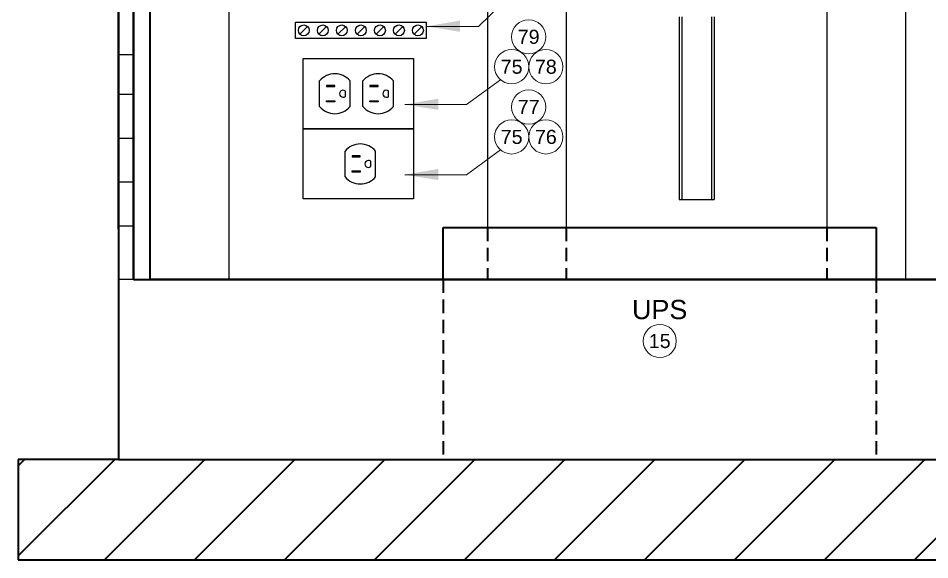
# Paper-space layout '2 DOOR PANEL LAYOUT - A1 Sheet' of a CAD drawing. Extents: x 50 to 825, y 22 to 486.
# Drawn here: x 386.6 to 504.9, y 216 to 286.2 of the extents above; entities that cross this region are included whole.
import ezdxf
from ezdxf.enums import TextEntityAlignment as Align

# ---------------------------------------------------------------- set-up
doc = ezdxf.new("R2010")
doc.units = 0
doc.linetypes.add('HIDDEN', pattern=[0.375, 0.25, -0.125])
for name, color, linetype, lineweight in [('N-ANNO-TEXT', 2, 'Continuous', 18), ('N-EQPM', 3, 'Continuous', 25), ('N-PANL', 4, 'Continuous', 35)]:
    doc.layers.add(name, color=color, linetype=linetype, lineweight=lineweight)
doc.styles.add('_CGS_2-5_NOTES', font='arial.ttf', dxfattribs={"height": 2.5})
doc.styles.add('T1_2_5', font='arial.ttf', dxfattribs={"height": 2.5})

psp = doc.layouts.new('2 DOOR PANEL LAYOUT - A1 Sheet')

# ---------------------------------------------------------------- linework, layer by layer
at = {"layer": 'N-ANNO-TEXT'}
for points in [[(439.56, 285.18), (446.33, 285.18), (450.74, 289.49)], [(436.76, 275.04), (444.8, 275.04), (449.2, 278.25)], [(436.76, 265.93), (444.8, 265.93), (449.2, 269.14)]]:
    psp.add_lwpolyline(points, dxfattribs=at)
for centre, radius in [((452.85, 283.83), 2.22), ((450.64, 279.95), 2.22), ((455.08, 279.95), 2.22), ((452.85, 274.72), 2.22), ((450.64, 270.84), 2.22), ((455.08, 270.84), 2.22), ((469.87, 244.35), 2.15)]:
    psp.add_circle(centre, radius, dxfattribs=at)
for points in [[(443.94, 284.48), (439.56, 285.18), (443.93, 285.94)], [(441.14, 274.34), (436.76, 275.04), (441.13, 275.8)], [(441.14, 265.23), (436.76, 265.93), (441.13, 266.69)]]:
    psp.add_solid(points, dxfattribs=at)
at = {"layer": 'N-EQPM'}
for p, q in [((413.94, 408.59), (413.94, 252.35)), ((447.52, 408.59), (447.52, 259.07)), ((457.74, 408.59), (457.74, 259.07)), ((491.58, 408.59), (491.58, 259.07)), ((501.8, 408.59), (501.8, 252.35)), ((472.38, 286.43), (472.38, 262.73)), ((472.75, 286.43), (472.75, 262.73)), ((476.57, 286.43), (476.57, 262.73)), ((476.94, 286.43), (476.94, 262.73)), ((423.15, 284.17), (424.14, 285.16)), ((425.62, 284.17), (426.62, 285.16)), ((428.09, 284.17), (429.09, 285.16)), ((430.57, 284.17), (431.56, 285.16)), ((433.04, 284.17), (434.03, 285.16)), ((435.51, 284.17), (436.51, 285.16)), ((437.98, 284.17), (438.98, 285.16)), ((472.38, 262.73), (476.94, 262.73))]:
    psp.add_line(p, q, dxfattribs=at)
at = {"layer": 'N-EQPM', "linetype": 'Continuous'}
for p, q in [((425.71, 274.77), (425.71, 278.11)), ((426.62, 277.51), (426.62, 277.36)), ((427.69, 277.51), (426.62, 277.51)), ((426.62, 277.36), (427.69, 277.36)), ((427.69, 277.36), (427.69, 277.51)), ((429.67, 274.77), (429.67, 278.11)), ((431.32, 274.77), (431.32, 278.11)), ((432.24, 277.51), (432.24, 277.36)), ((433.3, 277.51), (432.24, 277.51)), ((432.24, 277.36), (433.3, 277.36)), ((433.3, 277.36), (433.3, 277.51)), ((435.28, 274.77), (435.28, 278.11)), ((429.06, 276.1), (429.06, 276.78)), ((434.67, 276.1), (434.67, 276.78)), ((426.62, 275.53), (427.69, 275.53)), ((426.62, 275.38), (426.62, 275.53)), ((427.69, 275.38), (426.62, 275.38)), ((427.69, 275.53), (427.69, 275.38)), ((432.24, 275.53), (433.3, 275.53)), ((432.24, 275.38), (432.24, 275.53)), ((433.3, 275.38), (432.24, 275.38)), ((433.3, 275.53), (433.3, 275.38)), ((429.01, 265.66), (429.01, 269)), ((432.97, 265.66), (432.97, 269)), ((429.92, 268.4), (429.92, 268.25)), ((430.99, 268.4), (429.92, 268.4)), ((429.92, 268.25), (430.99, 268.25)), ((430.99, 268.25), (430.99, 268.4)), ((432.36, 266.99), (432.36, 267.67)), ((429.92, 266.42), (430.99, 266.42)), ((429.92, 266.27), (429.92, 266.42)), ((430.99, 266.42), (430.99, 266.27)), ((430.99, 266.27), (429.92, 266.27))]:
    psp.add_line(p, q, dxfattribs=at)
at = {"layer": 'N-EQPM'}
for points in [[(422.57, 285.74), (439.56, 285.74), (439.56, 283.59), (422.57, 283.59)], [(423.57, 271.89), (423.57, 281), (437.88, 281), (437.88, 271.89)], [(423.57, 262.78), (423.57, 271.89), (437.88, 271.89), (437.88, 262.78)]]:
    psp.add_lwpolyline(points, close=True, dxfattribs=at)
for points in [[(401.54, 281.51), (399.59, 281.51)], [(401.54, 276.34), (399.59, 276.34)], [(401.54, 270.65), (399.59, 270.65)], [(401.54, 264.96), (399.59, 264.96)], [(401.54, 259.26), (399.59, 259.26)]]:
    psp.add_lwpolyline(points, dxfattribs=at)
at = {"layer": 'N-EQPM', "linetype": 'Continuous'}
psp.add_lwpolyline([(401.54, 252.35), (399.59, 252.35)], dxfattribs=at)
at = {"layer": 'N-EQPM'}
for centre in [(423.65, 284.67), (426.12, 284.67), (428.59, 284.67), (431.06, 284.67), (433.54, 284.67), (436.01, 284.67), (438.48, 284.67)]:
    psp.add_circle(centre, 0.704, dxfattribs=at)
at = {"layer": 'N-EQPM', "linetype": 'Continuous'}
for centre, radius, start, end in [((427.69, 276.44), 2.59, 40.1192, 139.8808), ((433.3, 276.44), 2.59, 40.1192, 139.8808), ((428.76, 276.44), 0.457, 48.1897, 311.8103), ((434.37, 276.44), 0.457, 48.1897, 311.8103), ((427.69, 276.44), 2.59, 220.1192, 319.8808), ((433.3, 276.44), 2.59, 220.1192, 319.8808), ((430.99, 267.33), 2.59, 40.1192, 139.8808), ((432.05, 267.33), 0.457, 48.1897, 311.8103), ((430.99, 267.33), 2.59, 220.1192, 319.8808)]:
    psp.add_arc(centre, radius, start, end, dxfattribs=at)
at = {"layer": 'N-PANL'}
for p, q in [((399.59, 467.01), (399.59, 228.98)), ((399.59, 258.92), (399.59, 453.24)), ((401.54, 252.35), (401.54, 453.24)), ((401.54, 453.24), (401.54, 252.35)), ((403.72, 252.35), (403.72, 451.06)), ((401.54, 252.35), (635.64, 252.35)), ((399.59, 228.98), (386.57, 228.98)), ((386.57, 228.98), (386.57, 215.97)), ((386.57, 228.15), (387.41, 228.98)), ((386.57, 216.46), (399.1, 228.98)), ((397.76, 215.96), (410.79, 228.98)), ((399.59, 228.98), (637.59, 228.98)), ((409.45, 215.96), (422.47, 228.98)), ((421.13, 215.96), (434.16, 228.98)), ((432.82, 215.96), (445.85, 228.98)), ((444.51, 215.96), (457.54, 228.98)), ((456.2, 215.96), (469.22, 228.98)), ((467.88, 215.96), (480.91, 228.98)), ((479.57, 215.96), (492.6, 228.98)), ((491.26, 215.96), (504.28, 228.98)), ((502.94, 215.96), (515.97, 228.98)), ((386.57, 215.97), (650.61, 215.97))]:
    psp.add_line(p, q, dxfattribs=at)
at = {"layer": 'N-PANL', "ltscale": 10}
for p, q in [((441.77, 252.35), (441.77, 259.07)), ((441.77, 259.07), (497.97, 259.07)), ((497.97, 259.07), (497.97, 252.35))]:
    psp.add_line(p, q, dxfattribs=at)
at = {"layer": 'N-PANL', "linetype": 'HIDDEN', "ltscale": 7}
for p, q in [((447.52, 259.07), (447.52, 252.35)), ((457.74, 259.07), (457.74, 252.35)), ((491.58, 259.07), (491.58, 252.35)), ((441.77, 252.35), (441.77, 228.98)), ((497.97, 252.35), (497.97, 228.98))]:
    psp.add_line(p, q, dxfattribs=at)
at = {"layer": 'N-PANL'}
psp.add_lwpolyline([(403.72, 451.06), (633.47, 451.06), (633.47, 252.35), (403.72, 252.35)], close=True, dxfattribs=at)

# ---------------------------------------------------------------- texts
at = {"layer": 'N-ANNO-TEXT', "style": 'T1_2_5'}
for s, p in [('79', (452.85, 283.83)), ('75', (450.64, 279.95)), ('78', (455.08, 279.95)), ('77', (452.85, 274.72)), ('75', (450.64, 270.84)), ('76', (455.08, 270.84)), ('15', (469.87, 244.35))]:
    psp.add_text(s, height=1.825, dxfattribs=at).set_placement(p, align=Align.MIDDLE_CENTER)
at = {"layer": 'N-ANNO-TEXT', "insert": (469.86, 248.42), "char_height": 2.5, "width": 6.2613, "attachment_point": 5, "style": '_CGS_2-5_NOTES'}
psp.add_mtext('UPS', dxfattribs=at)

doc.saveas('drawing.dxf')
